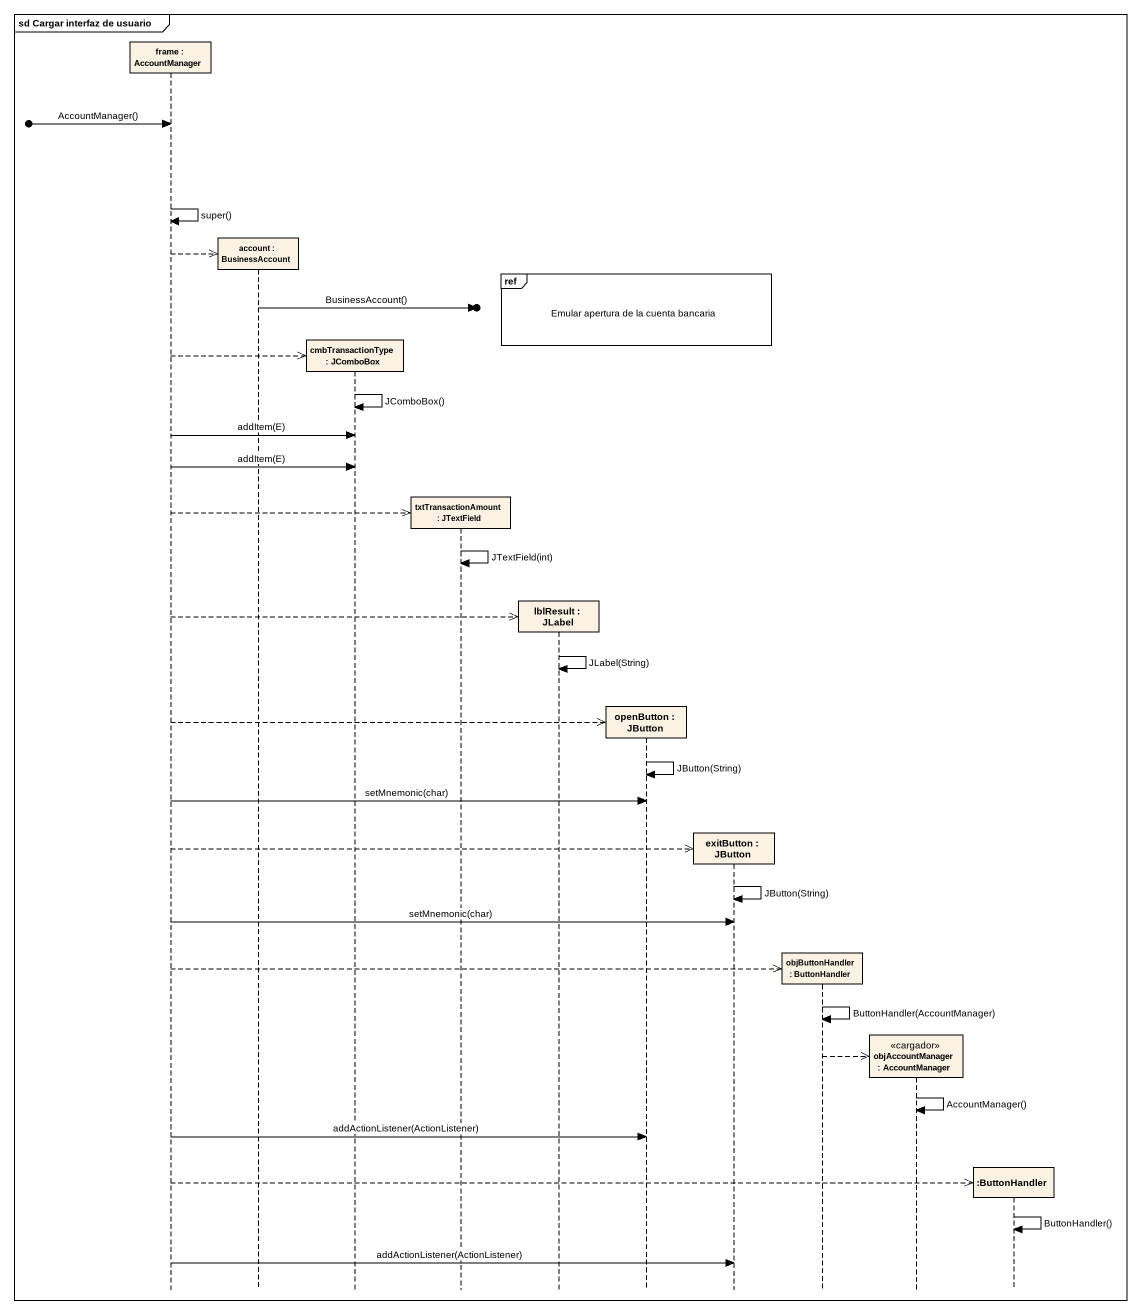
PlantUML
@startuml
mainframe sd Cargar interfaz de usuario
hide footbox
participant "frame : AccountManager" as frame_
participant "account : BusinessAccount" as account
participant "cmbTransactionType : JComboBox" as cmbTransactionType
participant "txtTransactionAmount : JTextField" as txtTransactionAmount
participant "lblResult : JLabel" as lblResult
participant "openButton : JButton" as openButton
participant "exitButton : JButton" as exitButton
participant "objButtonHandler : ButtonHandler" as objButtonHandler
participant "objAccountManager : AccountManager" as objAccountManager <<cargador>>
participant ":ButtonHandler" as ButtonHandler

[o-> frame_ : AccountManager()
frame_ -> frame_ : super()
frame_ -->> account **
ref over lblResult, openButton, exitButton : Emular apertura de la cuenta bancaria
account ->o] : BusinessAccount()
frame_ -->> cmbTransactionType **
cmbTransactionType -> cmbTransactionType : JComboBox()
frame_ -> cmbTransactionType : addItem(E)
frame_ -> cmbTransactionType : addItem(E)
frame_ -->> txtTransactionAmount **
txtTransactionAmount -> txtTransactionAmount : JTextField(int)
frame_ -->> lblResult **
lblResult -> lblResult : JLabel(String)
frame_ -->> openButton **
openButton -> openButton : JButton(String)
frame_ -> openButton : setMnemonic(char)
frame_ -->> exitButton **
exitButton -> exitButton : JButton(String)
frame_ -> exitButton : setMnemonic(char)
frame_ -->> objButtonHandler **
objButtonHandler -> objButtonHandler : ButtonHandler(AccountManager)
objButtonHandler -->> objAccountManager **
objAccountManager -> objAccountManager : AccountManager()
frame_ -> openButton : addActionListener(ActionListener)
frame_ -->> ButtonHandler **
ButtonHandler -> ButtonHandler : ButtonHandler()
frame_ -> exitButton : addActionListener(ActionListener)
@enduml
